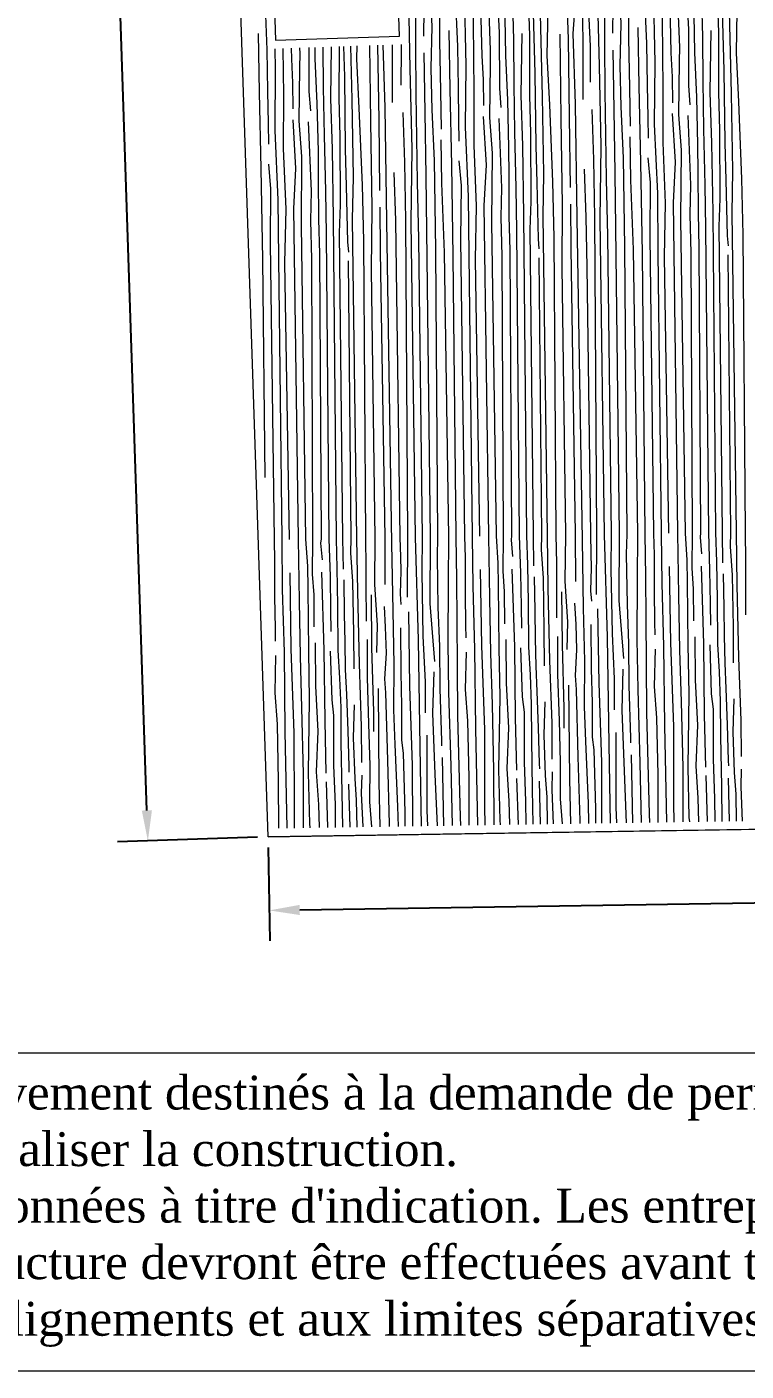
# Model space of a CAD drawing. Header units: millimetres. Extents: x -17502 to -16646, y 1856 to 2034.
# Drawn here: x -17246.72 to -17242.48, y 1856.2 to 1864.12 of the extents above; entities that cross this region are included whole.
import ezdxf

# ---------------------------------------------------------------- set-up
doc = ezdxf.new("R2010")
doc.units = ezdxf.units.MM
doc.layers.get('0').update_dxf_attribs({"lineweight": 9})
doc.layers.get('Defpoints').update_dxf_attribs({"lineweight": 9})
doc.layers.add('blocs', color=7, linetype='Continuous')
doc.styles.get("Standard").update_dxf_attribs({"font": 'times.ttf'})
doc.dimstyles.get("Standard").update_dxf_attribs({"dimtxt": 0.18, "dimasz": 0.18, "dimexe": 0.18, "dimexo": 0.0625, "dimgap": 0.09, "dimtad": 0, "dimtih": 1, "dimtoh": 1, "dimzin": 0, "dimdsep": 46, "dimtxsty": 'Standard', "dimcen": 0.09, "dimadec": 0, "dimazin": 0, "dimtfac": 1, "dimtofl": 0, "dimtmove": 0, "dimatfit": 3, "dimfxl": 1, "dimtolj": 1, "dimtzin": 0, "dimarcsym": 0})

# ---------------------------------------------------------------- blocks, each defined once
blk = doc.blocks.new('*D456')
at = {"color": 0, "lineweight": -2, "transparency": 16777216}
for p, q in [((-17238.9619, 1859.383), (-17238.9532, 1858.8322)), ((-17245.2953, 1859.2837), (-17245.2867, 1858.7329)), ((-17239.136, 1859.0093), (-17241.941, 1858.9654)), ((-17245.1095, 1858.9157), (-17242.3046, 1858.9597))]:
    blk.add_line(p, q, dxfattribs=at)
at = {"color": 0, "lineweight": 9, "transparency": 16777216}
for points in [[(-17239.1365, 1859.0393), (-17239.1356, 1858.9793), (-17238.9561, 1859.0121)], [(-17245.11, 1858.9457), (-17245.1091, 1858.8857), (-17245.2895, 1858.9129)]]:
    blk.add_solid(points, dxfattribs=at)
at = {"layer": 'Defpoints', "color": 0, "lineweight": 9, "transparency": 16777216}
for p in [(-17238.9629, 1859.4455), (-17245.2963, 1859.3462), (-17245.2895, 1858.9129)]:
    blk.add_point(p, dxfattribs=at)
at = {"color": 0, "lineweight": 9, "transparency": 16777216, "insert": (-17242.1228, 1858.9625), "char_height": 0.18, "attachment_point": 5, "rotation": 90}
blk.add_mtext('\\A1;6.33', dxfattribs=at)
blk = doc.blocks.new('*D457')
at = {"color": 0, "lineweight": -2, "transparency": 16777216}
for p, q in [((-17245.7454, 1871.0305), (-17246.5712, 1871.0032)), ((-17246.3854, 1870.8292), (-17246.2102, 1865.5337)), ((-17246.0107, 1859.5027), (-17246.1859, 1864.7982)), ((-17245.3588, 1859.3442), (-17246.1846, 1859.3168))]:
    blk.add_line(p, q, dxfattribs=at)
at = {"color": 0, "lineweight": 9, "transparency": 16777216}
for points in [[(-17246.4154, 1870.8282), (-17246.3554, 1870.8302), (-17246.3913, 1871.0091)], [(-17246.0407, 1859.5017), (-17245.9807, 1859.5037), (-17246.0047, 1859.3228)]]:
    blk.add_solid(points, dxfattribs=at)
at = {"layer": 'Defpoints', "color": 0, "lineweight": 9, "transparency": 16777216}
for p in [(-17246.3913, 1871.0091), (-17245.6829, 1871.0326), (-17245.2963, 1859.3462)]:
    blk.add_point(p, dxfattribs=at)
at = {"color": 0, "lineweight": 9, "transparency": 16777216, "insert": (-17246.198, 1865.166), "char_height": 0.18, "attachment_point": 5, "rotation": 90}
blk.add_mtext('\\A1;11.69', dxfattribs=at)

msp = doc.modelspace()

# ---------------------------------------------------------------- linework, layer by layer
at = {"lineweight": 9}
for points in [[(-17242.3748, 1870.2617), (-17242.2046, 1859.3947), (-17245.2963, 1859.3462), (-17245.6829, 1871.0326), (-17245.5188, 1870.9979), (-17245.283, 1870.9839), (-17245.0886, 1871.0033), (-17244.8795, 1871.0569), (-17244.7259, 1871.1204), (-17244.5816, 1871.2018), (-17244.4651, 1871.2863), (-17244.3206, 1871.4219), (-17244.2344, 1871.5254), (-17244.1879, 1871.5911), (-17242.3748, 1870.2617)], [(-17244.5566, 1865.0958), (-17245.2862, 1865.0717), (-17245.2522, 1864.0435), (-17244.5226, 1864.0676)], [(-17259.6102, 1858.0736), (-17224.4825, 1858.0736), (-17224.4825, 1856.1968), (-17259.6102, 1856.1968)]]:
    msp.add_lwpolyline(points, close=True, dxfattribs=at)
msp.add_lwpolyline([(-17245.2963, 1859.3462), (-17238.9629, 1859.4455)], dxfattribs=at)
at = {"layer": 'blocs', "lineweight": 9}
for points in [[(-17244.5132, 1866.4614), (-17244.4957, 1865.8561), (-17244.4851, 1865.2253), (-17244.4767, 1864.7197), (-17244.4676, 1864.1775), (-17244.46, 1863.8759), (-17244.4494, 1863.4016), (-17244.4552, 1862.9713), (-17244.4294, 1861.1127)], [(-17244.3164, 1866.4647), (-17244.3188, 1866.193), (-17244.3207, 1865.841), (-17244.3158, 1865.5465), (-17244.3034, 1865.1139), (-17244.2942, 1864.7204), (-17244.2854, 1864.3529), (-17244.2854, 1864.0404), (-17244.2804, 1863.7433), (-17244.2767, 1863.5191)], [(-17244.177, 1866.4671), (-17244.1741, 1866.1728), (-17244.1633, 1865.8029), (-17244.1578, 1865.3346), (-17244.146, 1864.7637), (-17244.1412, 1864.344), (-17244.1314, 1863.8941), (-17244.1345, 1863.5307), (-17244.1162, 1863.1221), (-17244.1127, 1862.7772), (-17244.0932, 1861.1183)], [(-17244.0808, 1866.4687), (-17244.0747, 1866.1032), (-17244.0692, 1865.7789), (-17244.0596, 1865.4752), (-17244.0508, 1865.0869), (-17244.0499, 1864.7602), (-17244.0435, 1864.2417), (-17244.0364, 1863.9517), (-17244.0295, 1863.8108), (-17244.0269, 1863.6578)], [(-17244.0367, 1866.4694), (-17244.0256, 1866.3097), (-17244.0234, 1866.1795), (-17244.0195, 1865.8094), (-17244.0147, 1865.5216), (-17244.0212, 1865.092), (-17244.0139, 1864.7928), (-17243.9916, 1864.551), (-17244.0014, 1864.3201), (-17243.9982, 1864.2653), (-17243.9867, 1863.9845), (-17243.9875, 1863.9), (-17243.9914, 1863.5877), (-17243.9765, 1863.3778), (-17243.9788, 1862.9711), (-17243.9529, 1861.1206)], [(-17243.5297, 1866.4439), (-17243.523, 1866.0465), (-17243.5155, 1865.7313), (-17243.5179, 1865.464), (-17243.5099, 1865.2585), (-17243.4946, 1864.8932), (-17243.4879, 1864.6306), (-17243.4864, 1864.2673), (-17243.4993, 1864.0822), (-17243.4855, 1863.6666), (-17243.4766, 1862.9951), (-17243.4459, 1861.0952)], [(-17243.399, 1866.4786), (-17243.3815, 1865.8732), (-17243.371, 1865.2425), (-17243.3625, 1864.7368), (-17243.3534, 1864.1946), (-17243.3458, 1863.8931), (-17243.3352, 1863.4187), (-17243.3411, 1862.9884), (-17243.3152, 1861.1298)], [(-17243.2023, 1866.4819), (-17243.2046, 1866.2102), (-17243.2066, 1865.8582), (-17243.2016, 1865.5636), (-17243.1892, 1865.131), (-17243.18, 1864.7375), (-17243.1712, 1864.37), (-17243.1712, 1864.0576), (-17243.1662, 1863.7604), (-17243.1625, 1863.5363)], [(-17243.0628, 1866.4842), (-17243.0599, 1866.19), (-17243.0492, 1865.8201), (-17243.0436, 1865.3518), (-17243.0318, 1864.7808), (-17243.027, 1864.3611), (-17243.0172, 1863.9112), (-17243.0203, 1863.5479), (-17243.002, 1863.1392), (-17242.9985, 1862.7943), (-17242.979, 1861.1354)], [(-17242.9666, 1866.4858), (-17242.9605, 1866.1203), (-17242.9551, 1865.796), (-17242.9454, 1865.4923), (-17242.9366, 1865.1041), (-17242.9357, 1864.7774), (-17242.9293, 1864.2588), (-17242.9222, 1863.9688), (-17242.9153, 1863.828), (-17242.9127, 1863.6749)], [(-17242.9226, 1866.4866), (-17242.9114, 1866.3268), (-17242.9092, 1866.1966), (-17242.9053, 1865.8266), (-17242.9005, 1865.5388), (-17242.907, 1865.1091), (-17242.8997, 1864.81), (-17242.8774, 1864.5682), (-17242.8872, 1864.3372), (-17242.884, 1864.2825), (-17242.8725, 1864.0016), (-17242.8734, 1863.9171), (-17242.8773, 1863.6049), (-17242.8623, 1863.3949), (-17242.8647, 1862.9882), (-17242.8387, 1861.1378)], [(-17243.439, 1866.0391), (-17243.4316, 1865.6012), (-17243.416, 1865.1347), (-17243.4151, 1864.7671), (-17243.4171, 1864.4177), (-17243.3972, 1864.0087), (-17243.3988, 1863.7956)], [(-17243.4779, 1865.9469), (-17243.4752, 1865.6841), (-17243.4702, 1865.4875), (-17243.4702, 1865.2841), (-17243.4604, 1865.208), (-17243.4512, 1864.8605), (-17243.451, 1864.6418), (-17243.4523, 1864.418), (-17243.4437, 1864.2045), (-17243.4416, 1863.9808), (-17243.4419, 1863.6946)], [(-17244.4039, 1865.6674), (-17244.4102, 1865.4249), (-17244.3964, 1865.0653), (-17244.3829, 1864.724), (-17244.3771, 1864.3773), (-17244.3797, 1864.0673)], [(-17243.2897, 1865.6846), (-17243.296, 1865.442), (-17243.2822, 1865.0824), (-17243.2687, 1864.7411), (-17243.2629, 1864.3944), (-17243.2655, 1864.0844)], [(-17243.7493, 1865.492), (-17243.7552, 1865.2977), (-17243.7466, 1865.0579), (-17243.7376, 1864.9302), (-17243.7319, 1864.5876), (-17243.7394, 1864.4938), (-17243.7346, 1864.2037), (-17243.724, 1863.848), (-17243.7191, 1863.4209), (-17243.7131, 1863.2016), (-17243.7054, 1862.8728), (-17243.6998, 1862.8135)], [(-17242.6351, 1865.5091), (-17242.641, 1865.3148), (-17242.6324, 1865.0751), (-17242.6234, 1864.9473), (-17242.6177, 1864.6047), (-17242.6252, 1864.5109), (-17242.6204, 1864.2208), (-17242.6098, 1863.8652), (-17242.6049, 1863.438), (-17242.599, 1863.2188), (-17242.5912, 1862.8899), (-17242.5856, 1862.8306)], [(-17244.4445, 1865.2942), (-17244.4449, 1864.8509), (-17244.4283, 1864.4784), (-17244.4282, 1864.0044), (-17244.4261, 1863.7254), (-17244.4174, 1863.2067), (-17244.4092, 1862.8731)], [(-17243.3303, 1865.3113), (-17243.3307, 1864.8681), (-17243.3141, 1864.4955), (-17243.314, 1864.0215), (-17243.3119, 1863.7426), (-17243.3032, 1863.2239), (-17243.2951, 1862.8903)], [(-17243.2395, 1865.1794), (-17243.2316, 1864.7076), (-17243.2291, 1864.4052), (-17243.2169, 1864.1395), (-17243.2232, 1863.8951), (-17243.2165, 1863.6501), (-17243.2037, 1863.3505), (-17243.1949, 1862.824), (-17243.1827, 1861.132)], [(-17244.3537, 1865.1623), (-17244.3458, 1864.6905), (-17244.3433, 1864.3881), (-17244.3311, 1864.1224), (-17244.3374, 1863.878), (-17244.3307, 1863.633), (-17244.3179, 1863.3334), (-17244.3091, 1862.8069), (-17244.2969, 1861.1149)], [(-17242.5916, 1865.0951), (-17242.5944, 1864.9899), (-17242.5833, 1864.7365), (-17242.5791, 1864.2134), (-17242.5664, 1863.7293), (-17242.5588, 1863.2725), (-17242.563, 1863.0233), (-17242.538, 1861.1428), (-17242.538, 1861.1428)], [(-17243.9153, 1865.039), (-17243.906, 1864.7558), (-17243.9063, 1864.5045), (-17243.9008, 1864.1756), (-17243.8971, 1863.9541), (-17243.8857, 1863.6897), (-17243.8788, 1863.4088), (-17243.8783, 1863.2466), (-17243.8766, 1863.0068), (-17243.8709, 1862.8035), (-17243.8614, 1861.1222), (-17243.8614, 1861.1222)], [(-17243.7825, 1865.0243), (-17243.7757, 1864.7526), (-17243.7677, 1864.41), (-17243.7552, 1864.0721), (-17243.7561, 1863.7202), (-17243.7501, 1863.4942), (-17243.7479, 1863.0921), (-17243.754, 1862.9275), (-17243.7344, 1861.1243), (-17243.7344, 1861.1243)], [(-17243.7057, 1865.0779), (-17243.7086, 1864.9728), (-17243.6975, 1864.7194), (-17243.6933, 1864.1963), (-17243.6806, 1863.7121), (-17243.673, 1863.2553), (-17243.6772, 1863.0062), (-17243.6521, 1861.1257), (-17243.6521, 1861.1257)], [(-17242.8011, 1865.0561), (-17242.7918, 1864.773), (-17242.7922, 1864.5217), (-17242.7867, 1864.1928), (-17242.783, 1863.9712), (-17242.7716, 1863.7069), (-17242.7646, 1863.426), (-17242.7641, 1863.2638), (-17242.7624, 1863.0239), (-17242.7567, 1862.8207), (-17242.7472, 1861.1393), (-17242.7472, 1861.1393)], [(-17242.6683, 1865.0415), (-17242.6615, 1864.7697), (-17242.6535, 1864.4272), (-17242.641, 1864.0892), (-17242.6419, 1863.7374), (-17242.6359, 1863.5113), (-17242.6337, 1863.1092), (-17242.6398, 1862.9446), (-17242.6202, 1861.1415), (-17242.6202, 1861.1415)], [(-17243.6485, 1864.6653), (-17243.645, 1864.3204), (-17243.6526, 1863.9524), (-17243.6386, 1863.6625), (-17243.6196, 1863.2082), (-17243.6118, 1862.8793), (-17243.5996, 1861.1266)], [(-17242.5343, 1864.6825), (-17242.5308, 1864.3375), (-17242.5384, 1863.9696), (-17242.5244, 1863.6797), (-17242.5054, 1863.2253), (-17242.4976, 1862.8965), (-17242.4854, 1861.1437)], [(-17243.8598, 1864.5899), (-17243.8567, 1864.2632), (-17243.8507, 1864.0463), (-17243.8486, 1863.7845), (-17243.8439, 1863.5013), (-17243.8361, 1863.1724), (-17243.8319, 1862.9189), (-17243.8158, 1861.1229)], [(-17243.0855, 1864.5476), (-17243.0793, 1864.3313), (-17243.0663, 1864.0239), (-17243.0622, 1863.7788), (-17243.0591, 1863.5886), (-17243.057, 1863.4661)], [(-17242.7457, 1864.607), (-17242.7425, 1864.2804), (-17242.7366, 1864.0634), (-17242.7345, 1863.8016), (-17242.7297, 1863.5184), (-17242.7219, 1863.1896), (-17242.7177, 1862.936), (-17242.7016, 1861.1401)], [(-17245.3224, 1864.5114), (-17245.3162, 1864.2951), (-17245.3032, 1863.9876), (-17245.2991, 1863.7426), (-17245.2959, 1863.5523), (-17245.2939, 1863.4298)], [(-17244.1997, 1864.5305), (-17244.1935, 1864.3142), (-17244.1805, 1864.0067), (-17244.1764, 1863.7617), (-17244.1732, 1863.5714), (-17244.1712, 1863.4489)], [(-17243.9567, 1864.5181), (-17243.9336, 1864.089), (-17243.9326, 1863.76), (-17243.9239, 1863.6459)], [(-17242.9831, 1864.4689), (-17242.9734, 1864.1652), (-17242.9689, 1863.7563), (-17242.9705, 1863.441), (-17242.9553, 1863.0826), (-17242.9618, 1862.7672), (-17242.936, 1861.1362)], [(-17242.8426, 1864.5352), (-17242.8194, 1864.1061), (-17242.8185, 1863.7771), (-17242.8097, 1863.663)], [(-17244.0973, 1864.4517), (-17244.0876, 1864.148), (-17244.0831, 1863.7392), (-17244.0846, 1863.4238), (-17244.0695, 1863.0654), (-17244.076, 1862.75), (-17244.0502, 1861.119)], [(-17243.5387, 1864.3861), (-17243.5285, 1864.0504), (-17243.5209, 1863.5913), (-17243.5162, 1863.1756)], [(-17245.3543, 1864.082), (-17245.3485, 1863.7353), (-17245.3384, 1863.2871), (-17245.3294, 1862.7501), (-17245.3163, 1861.4644)], [(-17244.2316, 1864.1011), (-17244.2258, 1863.7544), (-17244.2157, 1863.3062), (-17244.2067, 1862.7692), (-17244.19, 1861.1167)], [(-17243.801, 1864.0825), (-17243.8064, 1863.7192), (-17243.7968, 1863.4201), (-17243.79, 1863.0112), (-17243.7728, 1861.1237), (-17243.7728, 1861.1237)], [(-17243.5769, 1864.0786), (-17243.5709, 1863.5829), (-17243.5624, 1863.0713), (-17243.5657, 1862.708), (-17243.5436, 1861.1275)], [(-17243.1174, 1864.1182), (-17243.1116, 1863.7716), (-17243.1015, 1863.3233), (-17243.0925, 1862.7864), (-17243.0758, 1861.1338)], [(-17242.6868, 1864.0997), (-17242.6922, 1863.7363), (-17242.6826, 1863.4372), (-17242.6758, 1863.0284), (-17242.6586, 1861.1408), (-17242.6586, 1861.1408)], [(-17245.2567, 1863.9933), (-17245.2541, 1863.875), (-17245.2571, 1863.5116), (-17245.2389, 1863.103), (-17245.2354, 1862.7581), (-17245.2159, 1861.0992)], [(-17245.2088, 1863.9949), (-17245.2057, 1863.7201), (-17245.2073, 1863.4047), (-17245.1922, 1863.0463), (-17245.1987, 1862.7309), (-17245.1728, 1861.0999)], [(-17245.1606, 1863.9965), (-17245.1591, 1863.9326), (-17245.1521, 1863.7917), (-17245.1496, 1863.6387)], [(-17245.1107, 1863.9981), (-17245.1093, 1863.9654), (-17245.1102, 1863.8809), (-17245.1141, 1863.5686), (-17245.0992, 1863.3587), (-17245.1015, 1862.952), (-17245.0756, 1861.1015)], [(-17245.056, 1863.9999), (-17245.0553, 1863.7409), (-17245.0466, 1863.6268)], [(-17245.0209, 1864.0011), (-17245.0198, 1863.935), (-17245.0084, 1863.6706), (-17245.0014, 1863.3897), (-17245.001, 1863.2275), (-17244.9993, 1862.9877), (-17244.9936, 1862.7844), (-17244.9841, 1861.1031), (-17244.9841, 1861.1031)], [(-17244.9732, 1864.0027), (-17244.9713, 1863.7654), (-17244.9666, 1863.4822), (-17244.9588, 1863.1533), (-17244.9545, 1862.8998), (-17244.9385, 1861.1038)], [(-17244.9246, 1864.0043), (-17244.929, 1863.7001), (-17244.9195, 1863.401), (-17244.9126, 1862.9921), (-17244.8954, 1861.1046), (-17244.8954, 1861.1046)], [(-17244.878, 1864.0058), (-17244.8788, 1863.7011), (-17244.8727, 1863.475), (-17244.8706, 1863.073), (-17244.8766, 1862.9084), (-17244.857, 1861.1052), (-17244.857, 1861.1052)], [(-17244.8519, 1864.0067), (-17244.8466, 1863.8289), (-17244.8418, 1863.4018), (-17244.8358, 1863.1825), (-17244.828, 1862.8537), (-17244.8225, 1862.7944)], [(-17244.8115, 1864.008), (-17244.8033, 1863.693), (-17244.7956, 1863.2362), (-17244.7999, 1862.9871), (-17244.7748, 1861.1066), (-17244.7748, 1861.1066)], [(-17244.7737, 1864.0093), (-17244.7752, 1863.9333), (-17244.7612, 1863.6434), (-17244.7422, 1863.1891), (-17244.7344, 1862.8602), (-17244.7222, 1861.1075)], [(-17244.699, 1864.0117), (-17244.6936, 1863.5638), (-17244.685, 1863.0522), (-17244.6884, 1862.6889), (-17244.6663, 1861.1084)], [(-17244.6509, 1864.0133), (-17244.6435, 1863.5722), (-17244.6388, 1863.1565)], [(-17244.6204, 1864.0143), (-17244.6082, 1863.6475), (-17244.5992, 1862.976), (-17244.5685, 1861.0761)], [(-17244.5648, 1864.0162), (-17244.5643, 1863.9617), (-17244.5646, 1863.6755)], [(-17244.5126, 1864.0179), (-17244.5114, 1863.9916), (-17244.513, 1863.7785)], [(-17243.2639, 1863.9854), (-17243.258, 1863.6335), (-17243.2517, 1863.2608), (-17243.2462, 1862.7759), (-17243.2277, 1861.1313)], [(-17244.378, 1863.9682), (-17244.3722, 1863.6164), (-17244.3659, 1863.2436), (-17244.3604, 1862.7588), (-17244.3419, 1861.1141)], [(-17244.5025, 1863.617), (-17244.4924, 1863.3226), (-17244.4867, 1862.9811)], [(-17244.0281, 1863.5938), (-17244.0119, 1863.3062), (-17244.0239, 1863.0684), (-17243.997, 1861.1199), (-17243.997, 1861.1199)], [(-17243.3883, 1863.6341), (-17243.3782, 1863.3397), (-17243.3725, 1862.9982)], [(-17242.9139, 1863.611), (-17242.8977, 1863.3234), (-17242.9097, 1863.0855), (-17242.8828, 1861.1371), (-17242.8828, 1861.1371)], [(-17242.8223, 1863.5988), (-17242.8064, 1863.1902), (-17242.8103, 1863.0165), (-17242.8042, 1862.7881), (-17242.7974, 1861.1385)], [(-17245.1508, 1863.5747), (-17245.1346, 1863.2871), (-17245.1466, 1863.0493), (-17245.1196, 1861.1008), (-17245.1196, 1861.1008)], [(-17245.0592, 1863.5626), (-17245.0432, 1863.1539), (-17245.0472, 1862.9802), (-17245.0411, 1862.7518), (-17245.0342, 1861.1022)], [(-17243.9365, 1863.5817), (-17243.9205, 1863.173), (-17243.9245, 1862.9993), (-17243.9184, 1862.7709), (-17243.9116, 1861.1213)], [(-17244.2782, 1863.4565), (-17244.2739, 1863.2011), (-17244.2593, 1862.792), (-17244.2328, 1861.116)], [(-17243.164, 1863.4737), (-17243.1598, 1863.2182), (-17243.1451, 1862.8092), (-17243.1186, 1861.1331)], [(-17245.2945, 1863.3135), (-17245.2816, 1863.1677), (-17245.2841, 1862.8496), (-17245.2613, 1861.0984), (-17245.2613, 1861.0984)], [(-17244.1718, 1863.3326), (-17244.159, 1863.1868), (-17244.1615, 1862.8687), (-17244.1386, 1861.1175), (-17244.1386, 1861.1175)], [(-17243.4333, 1863.2827), (-17243.4235, 1862.9997), (-17243.4186, 1862.7065), (-17243.3962, 1861.13)], [(-17243.0577, 1863.3498), (-17243.0448, 1863.204), (-17243.0473, 1862.8858), (-17243.0245, 1861.1347), (-17243.0245, 1861.1347)], [(-17244.556, 1863.2636), (-17244.5462, 1862.9806), (-17244.5413, 1862.6874), (-17244.5189, 1861.1109)], [(-17244.6372, 1863.0583), (-17244.6351, 1862.7978), (-17244.6086, 1861.1094)], [(-17243.5145, 1863.0774), (-17243.5125, 1862.8169), (-17243.4859, 1861.1285)], [(-17244.4867, 1862.9811), (-17244.4751, 1861.1119)], [(-17243.3725, 1862.9982), (-17243.3609, 1861.1291)], [(-17243.2951, 1862.8903), (-17243.2747, 1861.1305)], [(-17244.4092, 1862.8731), (-17244.3889, 1861.1134)], [(-17244.8239, 1862.7418), (-17244.8084, 1861.106)], [(-17243.7012, 1862.7609), (-17243.6858, 1861.1251)], [(-17242.587, 1862.778), (-17242.5716, 1861.1423)], [(-17243.1827, 1861.132), (-17243.1859, 1861.0139), (-17243.1809, 1860.7167), (-17243.1719, 1860.4874), (-17243.1703, 1860.2372), (-17243.1599, 1859.9297), (-17243.1594, 1859.901)], [(-17243.1184, 1861.1331), (-17243.1208, 1860.8614), (-17243.1227, 1860.5094), (-17243.1178, 1860.2149), (-17243.1054, 1859.7823), (-17243.0972, 1859.4307)], [(-17243.0758, 1861.1338), (-17243.0715, 1860.8803), (-17243.0701, 1860.6405), (-17243.0682, 1860.3668), (-17243.0659, 1860.0774), (-17243.0583, 1859.7803), (-17243.0507, 1859.4806), (-17243.0485, 1859.4315)], [(-17243.0245, 1861.1347), (-17243.0208, 1861.0101), (-17243.0214, 1860.7985), (-17243.0183, 1860.6119), (-17243.017, 1860.5372)], [(-17242.979, 1861.1354), (-17242.9761, 1860.8412), (-17242.9653, 1860.4713), (-17242.9598, 1860.003), (-17242.948, 1859.433)], [(-17242.8828, 1861.1371), (-17242.8767, 1860.7716), (-17242.8712, 1860.4473), (-17242.8616, 1860.1436), (-17242.8528, 1859.7553), (-17242.8519, 1859.4345)], [(-17242.8387, 1861.1378), (-17242.8276, 1860.978), (-17242.8254, 1860.8479), (-17242.8215, 1860.4778), (-17242.8167, 1860.19), (-17242.8232, 1859.7604), (-17242.8159, 1859.4612), (-17242.8135, 1859.4351)], [(-17242.7974, 1861.1385), (-17242.7994, 1860.9307), (-17242.7905, 1860.8097), (-17242.7896, 1860.6201)], [(-17242.7472, 1861.1393), (-17242.75, 1861.1142), (-17242.7415, 1861.0161)], [(-17242.7016, 1861.1401), (-17242.6942, 1860.9187), (-17242.6909, 1860.7223), (-17242.6888, 1860.5944)], [(-17242.6586, 1861.1408), (-17242.6538, 1860.9679), (-17242.6501, 1860.7463), (-17242.648, 1860.4836), (-17242.6384, 1860.3193), (-17242.631, 1860.1458), (-17242.6298, 1859.9402), (-17242.6248, 1859.6433), (-17242.6214, 1859.4381)], [(-17242.6202, 1861.1415), (-17242.6172, 1860.9616)], [(-17242.5716, 1861.1423), (-17242.5731, 1861.0579), (-17242.5612, 1860.889), (-17242.5561, 1860.583), (-17242.5548, 1860.3728)], [(-17242.538, 1861.1428), (-17242.5327, 1860.8304), (-17242.5233, 1860.4033), (-17242.5103, 1860.0334), (-17242.509, 1859.8209)], [(-17242.4854, 1861.1437), (-17242.4826, 1860.9751), (-17242.4832, 1860.8792), (-17242.4818, 1860.6553)], [(-17245.2613, 1861.0984), (-17245.2577, 1860.9738), (-17245.2583, 1860.7623), (-17245.2551, 1860.5756), (-17245.2539, 1860.501)], [(-17245.2159, 1861.0992), (-17245.2129, 1860.805), (-17245.2022, 1860.435), (-17245.1966, 1859.9668), (-17245.1849, 1859.398)], [(-17245.1196, 1861.1008), (-17245.1135, 1860.7353), (-17245.1081, 1860.411), (-17245.0984, 1860.1073), (-17245.0897, 1859.7191), (-17245.0888, 1859.3995)], [(-17245.0756, 1861.1015), (-17245.0644, 1860.9418), (-17245.0622, 1860.8116), (-17245.0583, 1860.4416), (-17245.0535, 1860.1538), (-17245.06, 1859.7241), (-17245.0527, 1859.425), (-17245.0504, 1859.4001)], [(-17245.0342, 1861.1022), (-17245.0362, 1860.8944), (-17245.0274, 1860.7735), (-17245.0265, 1860.5839)], [(-17244.9841, 1861.1031), (-17244.9868, 1861.0779), (-17244.9783, 1860.9798)], [(-17244.9385, 1861.1038), (-17244.931, 1860.8824), (-17244.9277, 1860.686), (-17244.9256, 1860.5581)], [(-17244.8954, 1861.1046), (-17244.8907, 1860.9316), (-17244.887, 1860.7101), (-17244.8849, 1860.4474), (-17244.8753, 1860.2831), (-17244.8678, 1860.1095), (-17244.8667, 1859.9039), (-17244.8617, 1859.607), (-17244.8583, 1859.4031)], [(-17244.857, 1861.1052), (-17244.854, 1860.9253)], [(-17244.8084, 1861.106), (-17244.81, 1861.0216), (-17244.798, 1860.8528), (-17244.7929, 1860.5467), (-17244.7917, 1860.3366)], [(-17244.7748, 1861.1066), (-17244.7696, 1860.7941), (-17244.7601, 1860.367), (-17244.7471, 1859.9971), (-17244.7458, 1859.7847)], [(-17244.7222, 1861.1075), (-17244.7194, 1860.9389), (-17244.7201, 1860.8429), (-17244.7186, 1860.619)], [(-17244.6663, 1861.1084), (-17244.6696, 1860.8349), (-17244.6542, 1860.5953), (-17244.6583, 1860.433)], [(-17244.6086, 1861.1094), (-17244.6079, 1860.8336)], [(-17244.5685, 1861.0761), (-17244.5619, 1860.6786), (-17244.5543, 1860.3635), (-17244.5567, 1860.0961), (-17244.5487, 1859.8906), (-17244.5335, 1859.5253), (-17244.5305, 1859.4082)], [(-17244.5189, 1861.1109), (-17244.5161, 1860.9972), (-17244.5147, 1860.9137), (-17244.518, 1860.7786), (-17244.5132, 1860.7168)], [(-17244.4751, 1861.1119), (-17244.476, 1860.7591)], [(-17244.4294, 1861.1127), (-17244.4119, 1860.5073), (-17244.4013, 1859.8766), (-17244.3935, 1859.4104)], [(-17244.3889, 1861.1134), (-17244.3899, 1860.9096), (-17244.3835, 1860.529), (-17244.3712, 1860.2607), (-17244.3708, 1860.0782)], [(-17244.3419, 1861.1141), (-17244.3424, 1860.7224), (-17244.3159, 1860.3813)], [(-17244.2969, 1861.1149), (-17244.3001, 1860.9967), (-17244.2951, 1860.6996), (-17244.286, 1860.4703), (-17244.2845, 1860.22), (-17244.2741, 1859.9125), (-17244.2736, 1859.8839)], [(-17244.2326, 1861.116), (-17244.235, 1860.8443), (-17244.2369, 1860.4923), (-17244.232, 1860.1977), (-17244.2195, 1859.7651), (-17244.2113, 1859.4132)], [(-17244.19, 1861.1167), (-17244.1857, 1860.8632), (-17244.1843, 1860.6233), (-17244.1823, 1860.3496), (-17244.1801, 1860.0602), (-17244.1725, 1859.7631), (-17244.1649, 1859.4634), (-17244.1626, 1859.414)], [(-17244.1386, 1861.1175), (-17244.135, 1860.993), (-17244.1356, 1860.7814), (-17244.1325, 1860.5947), (-17244.1312, 1860.5201)], [(-17244.0932, 1861.1183), (-17244.0903, 1860.8241), (-17244.0795, 1860.4541), (-17244.074, 1859.9859), (-17244.0622, 1859.4156)], [(-17243.997, 1861.1199), (-17243.9909, 1860.7544), (-17243.9854, 1860.4301), (-17243.9758, 1860.1264), (-17243.967, 1859.7382), (-17243.9661, 1859.4171)], [(-17243.9529, 1861.1206), (-17243.9417, 1860.9609), (-17243.9396, 1860.8307), (-17243.9357, 1860.4607), (-17243.9308, 1860.1729), (-17243.9374, 1859.7432), (-17243.9301, 1859.4441), (-17243.9276, 1859.4177)], [(-17243.9116, 1861.1213), (-17243.9136, 1860.9135), (-17243.9047, 1860.7926), (-17243.9038, 1860.603)], [(-17243.8614, 1861.1222), (-17243.8641, 1861.097), (-17243.8557, 1860.9989)], [(-17243.8158, 1861.1229), (-17243.8084, 1860.9015), (-17243.8051, 1860.7051), (-17243.8029, 1860.5772)], [(-17243.7728, 1861.1237), (-17243.768, 1860.9507), (-17243.7643, 1860.7292), (-17243.7622, 1860.4665), (-17243.7526, 1860.3022), (-17243.7451, 1860.1286), (-17243.744, 1859.923), (-17243.739, 1859.6261), (-17243.7356, 1859.4207)], [(-17243.7344, 1861.1243), (-17243.7314, 1860.9444)], [(-17243.6858, 1861.1251), (-17243.6873, 1861.0408), (-17243.6754, 1860.8719), (-17243.6702, 1860.5658), (-17243.669, 1860.3557)], [(-17243.6521, 1861.1257), (-17243.6469, 1860.8132), (-17243.6375, 1860.3861), (-17243.6244, 1860.0162), (-17243.6232, 1859.8038)], [(-17243.5996, 1861.1266), (-17243.5967, 1860.958), (-17243.5974, 1860.862), (-17243.596, 1860.6381)], [(-17243.5436, 1861.1275), (-17243.547, 1860.854), (-17243.5315, 1860.6144), (-17243.5357, 1860.4521)], [(-17243.4859, 1861.1285), (-17243.4853, 1860.8527)], [(-17243.4459, 1861.0952), (-17243.4392, 1860.6977), (-17243.4317, 1860.3826), (-17243.4341, 1860.1152), (-17243.426, 1859.9097), (-17243.4108, 1859.5444), (-17243.4078, 1859.4258)], [(-17243.3962, 1861.13), (-17243.3934, 1861.0163), (-17243.392, 1860.9328), (-17243.3953, 1860.7977), (-17243.3906, 1860.7359)], [(-17243.3609, 1861.1291), (-17243.3618, 1860.7762)], [(-17243.3152, 1861.1298), (-17243.2977, 1860.5245), (-17243.2872, 1859.8937), (-17243.2794, 1859.4278)], [(-17243.2747, 1861.1305), (-17243.2757, 1860.9267), (-17243.2693, 1860.5462), (-17243.257, 1860.2778), (-17243.2566, 1860.0953)], [(-17243.2277, 1861.1313), (-17243.2283, 1860.7396), (-17243.2017, 1860.3985)], [(-17245.1689, 1860.9036), (-17245.1613, 1860.4536), (-17245.1439, 1859.9604), (-17245.1432, 1859.508), (-17245.1421, 1859.3986)], [(-17244.9817, 1860.9067), (-17244.9671, 1860.4477), (-17244.9624, 1860.0297), (-17244.955, 1859.7214)], [(-17244.0462, 1860.9227), (-17244.0387, 1860.4727), (-17244.0213, 1859.9795), (-17244.0206, 1859.5271), (-17244.0194, 1859.4162)], [(-17243.859, 1860.9258), (-17243.8445, 1860.4668), (-17243.8398, 1860.0488), (-17243.8323, 1859.7405)], [(-17242.932, 1860.9398), (-17242.9245, 1860.4899), (-17242.9071, 1859.9967), (-17242.9064, 1859.5443), (-17242.9053, 1859.4337)], [(-17242.7448, 1860.9429), (-17242.7303, 1860.4839), (-17242.7256, 1860.0659), (-17242.7181, 1859.7576)], [(-17242.6138, 1860.8977), (-17242.6105, 1860.6967), (-17242.6077, 1860.5322), (-17242.605, 1860.37), (-17242.5979, 1860.2217), (-17242.5898, 1860.007), (-17242.584, 1859.7969), (-17242.5835, 1859.765)], [(-17244.8507, 1860.8614), (-17244.8473, 1860.6604), (-17244.8446, 1860.496), (-17244.8418, 1860.3338), (-17244.8348, 1860.1854), (-17244.8266, 1859.9708), (-17244.8208, 1859.7607), (-17244.8203, 1859.7287)], [(-17243.728, 1860.8805), (-17243.7246, 1860.6795), (-17243.7219, 1860.5151), (-17243.7192, 1860.3529), (-17243.7121, 1860.2045), (-17243.704, 1859.9899), (-17243.6982, 1859.7798), (-17243.6976, 1859.7478)], [(-17244.6892, 1860.7726), (-17244.6863, 1860.4619), (-17244.6754, 1860.0851), (-17244.6758, 1859.9686)], [(-17243.5666, 1860.7917), (-17243.5636, 1860.481), (-17243.5528, 1860.1042), (-17243.5531, 1859.9877)], [(-17244.6126, 1860.7056), (-17244.606, 1860.5824), (-17244.6012, 1860.4294), (-17244.6101, 1860.2784), (-17244.6041, 1860.1963), (-17244.5929, 1859.7989), (-17244.582, 1859.4221), (-17244.5822, 1859.4074)], [(-17244.4693, 1860.6732), (-17244.462, 1860.2353), (-17244.4464, 1859.7688), (-17244.4455, 1859.4096)], [(-17243.49, 1860.7247), (-17243.4833, 1860.6015), (-17243.4785, 1860.4485), (-17243.4874, 1860.2975), (-17243.4815, 1860.2154), (-17243.4702, 1859.818), (-17243.4594, 1859.4412), (-17243.4596, 1859.425)], [(-17243.3552, 1860.6903), (-17243.3478, 1860.2524), (-17243.3322, 1859.786), (-17243.3313, 1859.427)], [(-17244.5167, 1860.579), (-17244.514, 1860.3163), (-17244.5091, 1860.1197), (-17244.509, 1859.9162), (-17244.4993, 1859.8401), (-17244.4901, 1859.4927), (-17244.49, 1859.4089)], [(-17243.3941, 1860.5981), (-17243.3914, 1860.3354), (-17243.3864, 1860.1388), (-17243.3864, 1859.9353), (-17243.3766, 1859.8592), (-17243.3674, 1859.5118), (-17243.3673, 1859.4265)], [(-17244.7122, 1860.5095), (-17244.7131, 1860.2856), (-17244.7039, 1860.0138), (-17244.6975, 1859.7672), (-17244.6985, 1859.5524), (-17244.6864, 1859.4058)], [(-17243.8954, 1860.5094), (-17243.8934, 1860.2536), (-17243.8798, 1859.9888), (-17243.8895, 1859.7487), (-17243.8772, 1859.557), (-17243.8734, 1859.4185)], [(-17243.5896, 1860.5286), (-17243.5904, 1860.3047), (-17243.5813, 1860.0329), (-17243.5749, 1859.7863), (-17243.5758, 1859.5715), (-17243.5636, 1859.4234)], [(-17242.7812, 1860.5266), (-17242.7792, 1860.2707), (-17242.7656, 1860.0059), (-17242.7753, 1859.7659), (-17242.763, 1859.5742), (-17242.7592, 1859.436)], [(-17245.018, 1860.4903), (-17245.0161, 1860.2345), (-17245.0025, 1859.9697), (-17245.0122, 1859.7296), (-17244.9998, 1859.5379), (-17244.9961, 1859.4009)], [(-17244.9305, 1860.4415), (-17244.9211, 1860.1538), (-17244.9105, 1860.0626), (-17244.9101, 1859.7679), (-17244.9017, 1859.5373), (-17244.9008, 1859.4024)], [(-17244.1298, 1860.4351), (-17244.1344, 1860.2151), (-17244.121, 1860.0307), (-17244.1133, 1859.6948), (-17244.1128, 1859.4169), (-17244.1127, 1859.4148)], [(-17243.8078, 1860.4606), (-17243.7985, 1860.1729), (-17243.7878, 1860.0817), (-17243.7874, 1859.787), (-17243.779, 1859.5564), (-17243.7781, 1859.42)], [(-17243.0156, 1860.4522), (-17243.0202, 1860.2322), (-17243.0068, 1860.0479), (-17242.9991, 1859.712), (-17242.9986, 1859.434), (-17242.9985, 1859.4322)], [(-17242.6937, 1860.4778), (-17242.6843, 1860.19), (-17242.6736, 1860.0988), (-17242.6733, 1859.8041), (-17242.6648, 1859.5735), (-17242.6639, 1859.4375)], [(-17245.2525, 1860.416), (-17245.2571, 1860.196), (-17245.2436, 1860.0116), (-17245.2359, 1859.6757), (-17245.2354, 1859.3978), (-17245.2354, 1859.3972)], [(-17244.32, 1860.3187), (-17244.3264, 1860.0761), (-17244.3126, 1859.7165), (-17244.3005, 1859.4118)], [(-17243.2059, 1860.3358), (-17243.2122, 1860.0932), (-17243.1984, 1859.7337), (-17243.1863, 1859.4293)], [(-17244.6479, 1860.2216), (-17244.6432, 1859.6688), (-17244.6375, 1859.4066)], [(-17243.5252, 1860.2407), (-17243.5206, 1859.6879), (-17243.5148, 1859.4241)], [(-17244.7881, 1860.1241), (-17244.794, 1859.9298), (-17244.7854, 1859.6901), (-17244.7764, 1859.5623), (-17244.7738, 1859.4044)], [(-17243.6655, 1860.1432), (-17243.6713, 1859.9489), (-17243.6628, 1859.7092), (-17243.6538, 1859.5814), (-17243.6511, 1859.422)], [(-17242.5513, 1860.1604), (-17242.5572, 1859.9661), (-17242.5486, 1859.7263), (-17242.5396, 1859.5985), (-17242.5369, 1859.4395)], [(-17244.3607, 1859.9454), (-17244.3611, 1859.5022), (-17244.357, 1859.4109)], [(-17243.2465, 1859.9625), (-17243.2469, 1859.5193), (-17243.2429, 1859.4284)], [(-17244.2698, 1859.8135), (-17244.2631, 1859.4124)], [(-17243.1557, 1859.8307), (-17243.149, 1859.4299)], [(-17244.7446, 1859.7101), (-17244.7474, 1859.6049), (-17244.7387, 1859.405)], [(-17243.6219, 1859.7292), (-17243.6247, 1859.624), (-17243.6159, 1859.4226)], [(-17242.7173, 1859.7074), (-17242.7084, 1859.4368)], [(-17242.5078, 1859.7463), (-17242.5106, 1859.6412), (-17242.5018, 1859.44)], [(-17244.9541, 1859.6711), (-17244.9453, 1859.4017)], [(-17244.8214, 1859.6565), (-17244.815, 1859.4038)], [(-17243.8315, 1859.6902), (-17243.8226, 1859.4193)], [(-17243.6987, 1859.6756), (-17243.6923, 1859.4214)], [(-17242.5845, 1859.6927), (-17242.5781, 1859.4388)]]:
    msp.add_lwpolyline(points, dxfattribs=at)

# ---------------------------------------------------------------- texts
at = {"lineweight": 9, "insert": (-17250.5939, 1857.9392), "char_height": 0.2, "width": 19.064495, "attachment_point": 1}
msp.add_mtext("{\\fTimes New Roman|b0|i0|c0|p18;Les présents plans sont exclusivement destinés à la demande de permis de construire. Ils ne sont pas des plans d'exécution et ne peuvent donc en aucun cas être directement utilisés pour réaliser la construction.\\PLes côtes et les altitudes sont données à titre d'indication. Les entreprises sont priées de prendre leurs propres dimensions pour la réalisation du chantier. Une étude de sol et une étude de structure devront être effectuées avant tout travaux par des bureaux d'études techniques du bâtiment. Afin de respecter les implantations par rapport aux alignements et aux limites séparatives celles-ci devront être réalisées par un Géomètre - Expert. }", dxfattribs=at)

# ---------------------------------------------------------------- dimensions: what is measured, and where the dimension line sits
at = {"lineweight": 9}
for p1, p2, distance, picture, middle in [((-17245.2963, 1859.3462), (-17245.6829, 1871.0326), 0.7088, '*D457', (-17246.198, 1865.166)), ((-17238.9629, 1859.4455), (-17245.2963, 1859.3462), 0.4334, '*D456', (-17242.1228, 1858.9625))]:
    dim = msp.add_aligned_dim(p1=p1, p2=p2, distance=distance, dimstyle='Standard', dxfattribs=at)
    dim.commit()
    dim.dimension.update_dxf_attribs({"geometry": picture, "text_midpoint": middle})

doc.saveas('drawing.dxf')
